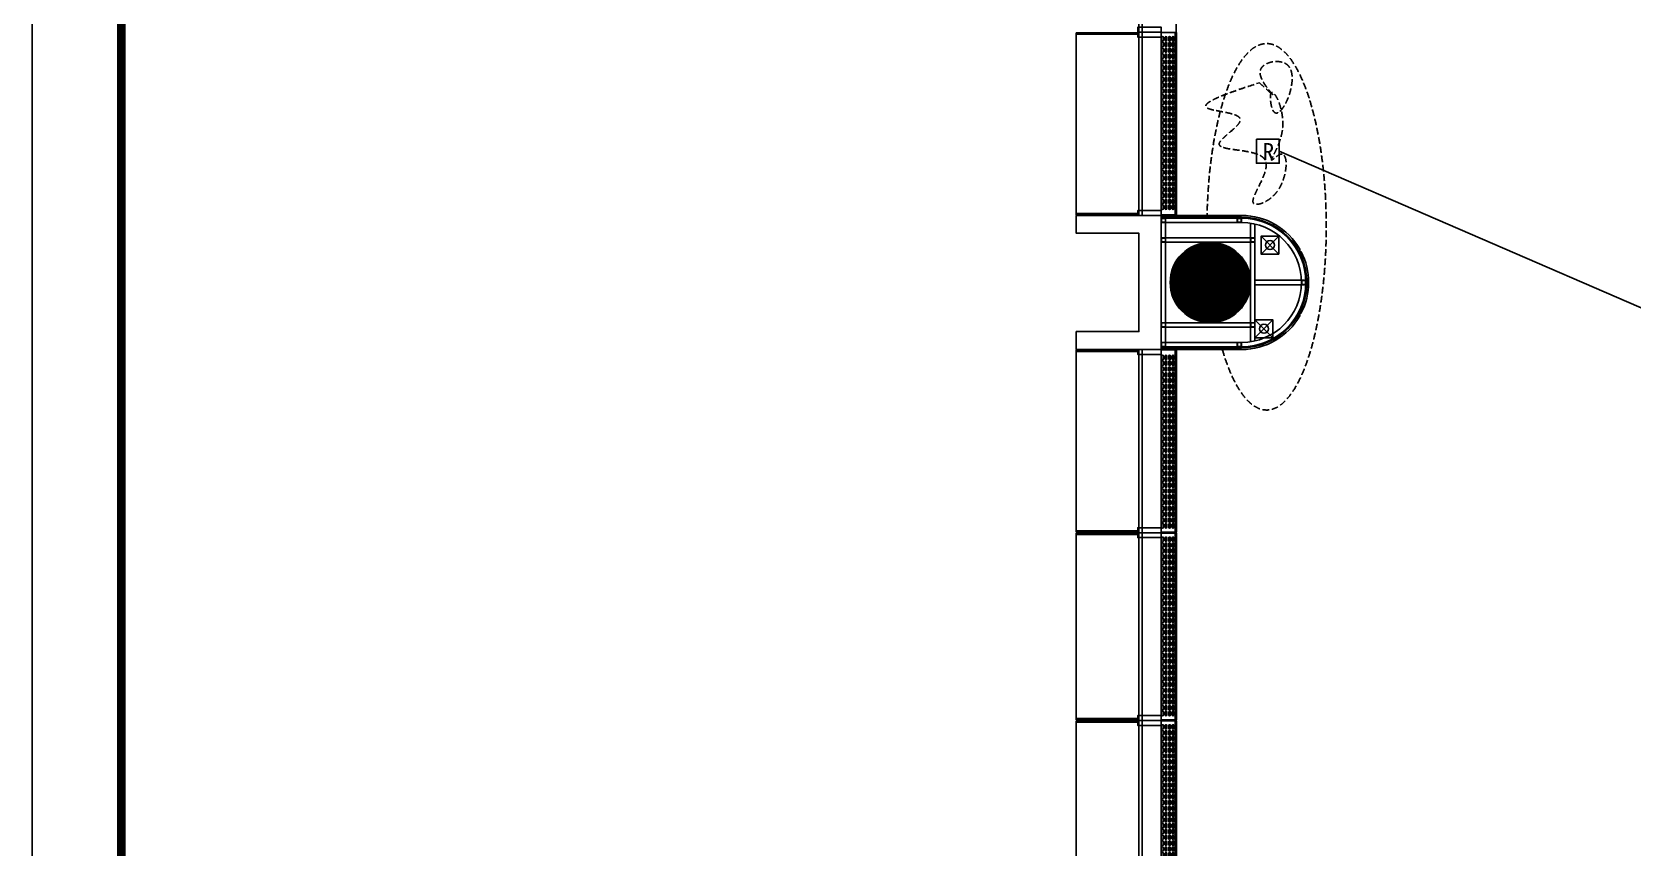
# Model space of a CAD drawing. Extents: x -284868 to 304789, y -137694 to 137894.
# Drawn here: x 44780 to 62690, y -105665 to -96536 of the extents above; entities that cross this region are included whole.
import ezdxf

# ---------------------------------------------------------------- set-up
doc = ezdxf.new("R2010")
doc.units = 0
doc.linetypes.add('DASH', pattern=[0.35, 0.25, -0.1])
doc.layers.get('0').update_dxf_attribs({"linetype": 'CONTINUOUS'})
for name, color, linetype in [('0-建筑外轮廓', 8, 'CONTINUOUS'), ('0-建筑柱体', 251, 'CONTINUOUS'), ('0-消防栓(给排水)', 9, 'CONTINUOUS'), ('0-窗', 11, 'CONTINUOUS'), ('EM-插座', 240, 'CONTINUOUS'), ('F-地漏', 8, 'CONTINUOUS'), ('P-完成面', 42, 'CONTINUOUS'), ('P-平面家具', 3, 'CONTINUOUS'), ('TEL_TITLE', 7, 'CONTINUOUS'), ('WIRE-照明', 130, 'CONTINUOUS')]:
    doc.layers.add(name, color=color, linetype=linetype)
doc.styles.add('宋体', font='')
doc.styles.get('宋体').set_extended_font_data('SimSun')

# ---------------------------------------------------------------- blocks, each defined once
blk = doc.blocks.new('_YZH')
at = {"const_width": 0.5}
blk.add_lwpolyline([(-0.25, 0, 1), (0.25, 0, 1)], format="xyb", close=True, dxfattribs=at)
at = {"color": 4}
blk.add_circle((0, 0), 0.5, dxfattribs=at)
blk = doc.blocks.new('sgASGHHHH')
at = {"xscale": 900, "yscale": 900, "zscale": 900}
blk.add_blockref('_YZH', (-119846, -917674), dxfattribs=at)
blk = doc.blocks.new('A$C3B8026B3')
for p, q in [((950, 22945), (950, 21005)), ((950, 17455), (950, 19395)), ((950, 15355), (950, 17345)), ((950, 13255), (950, 15245))]:
    blk.add_line(p, q)
for points in [[(700, 25100), (700, 23000)], [(738, 25100), (738, 23000)], [(0, 22994), (0, 20956)], [(700, 23000), (700, 20950)], [(738, 23000), (738, 20950)], [(0, 17406), (0, 19444)], [(700, 17400), (700, 19450)], [(738, 17400), (738, 19450)], [(0, 15306), (0, 17394)], [(700, 15300), (700, 17400)], [(738, 15300), (738, 17400)], [(0, 13206), (0, 15294)], [(700, 13200), (700, 15300)], [(738, 13200), (738, 15300)]]:
    blk.add_lwpolyline(points)
at = {"elevation": 0}
for points in [[(0, 22994), (688, 22994), (688, 22979), (0, 22979)], [(0, 20956), (688, 20956), (688, 20970), (0, 20970)], [(0, 19444), (688, 19444), (688, 19429), (0, 19429)], [(0, 17406), (688, 17406), (688, 17420), (0, 17420)], [(0, 17394), (688, 17394), (688, 17379), (0, 17379)], [(0, 15306), (688, 15306), (688, 15320), (0, 15320)], [(0, 15294), (688, 15294), (688, 15279), (0, 15279)]]:
    blk.add_lwpolyline(points, dxfattribs=at)
for points in [[(688, 23000), (688, 23055), (950, 23055), (950, 23000)], [(688, 23000), (688, 22945), (950, 22945), (950, 23000)], [(688, 20950), (688, 21005), (950, 21005), (950, 20950)], [(688, 19450), (688, 19395), (950, 19395), (950, 19450)], [(688, 17400), (688, 17455), (950, 17455), (950, 17400)], [(688, 17400), (688, 17345), (950, 17345), (950, 17400)], [(688, 15300), (688, 15355), (950, 15355), (950, 15300)], [(688, 15300), (688, 15245), (950, 15245), (950, 15300)]]:
    blk.add_lwpolyline(points, close=True)
blk = doc.blocks.new('LT-BLK-20221201170113', base_point=(81437, -6379))
for p, q in [((79349, -6219, 0), (81437, -6219)), ((79349, -6221, 0), (81437, -6221))]:
    blk.add_line(p, q)
blk.add_lwpolyline([(79349, -6208), (81437, -6208), (81437, -6379), (79349, -6379)], close=True)
for points in [[(79403, -6235), (79433, -6235, -1), (79433, -6255), (79403, -6255, -0.999999)], [(79468, -6235), (79498, -6235, -1), (79498, -6255), (79468, -6255, -0.999999)], [(79533, -6235), (79563, -6235, -1), (79563, -6255), (79533, -6255, -0.999999)], [(79598, -6235), (79628, -6235, -1), (79628, -6255), (79598, -6255, -0.999999)], [(79663, -6235), (79693, -6235, -1), (79693, -6255), (79663, -6255, -0.999999)], [(79728, -6235), (79758, -6235, -1), (79758, -6255), (79728, -6255, -0.999999)], [(79793, -6235), (79823, -6235, -1), (79823, -6255), (79793, -6255, -0.999999)], [(79858, -6235), (79888, -6235, -1), (79888, -6255), (79858, -6255, -0.999999)], [(79923, -6235), (79953, -6235, -1), (79953, -6255), (79923, -6255, -0.999999)], [(79988, -6235), (80018, -6235, -1), (80018, -6255), (79988, -6255, -0.999999)], [(80053, -6235), (80083, -6235, -1), (80083, -6255), (80053, -6255, -0.999999)], [(80118, -6235), (80148, -6235, -1), (80148, -6255), (80118, -6255, -0.999999)], [(80183, -6235), (80213, -6235, -1), (80213, -6255), (80183, -6255, -0.999999)], [(80248, -6235), (80278, -6235, -1), (80278, -6255), (80248, -6255, -0.999999)], [(80313, -6235), (80343, -6235, -1), (80343, -6255), (80313, -6255, -0.999999)], [(80408, -6235), (80378, -6235, 1), (80378, -6255), (80408, -6255, 0.999999)], [(80473, -6235), (80443, -6235, 1), (80443, -6255), (80473, -6255, 0.999999)], [(80538, -6235), (80508, -6235, 1), (80508, -6255), (80538, -6255, 0.999999)], [(80603, -6235), (80573, -6235, 1), (80573, -6255), (80603, -6255, 0.999999)], [(80668, -6235), (80638, -6235, 1), (80638, -6255), (80668, -6255, 0.999999)], [(80733, -6235), (80703, -6235, 1), (80703, -6255), (80733, -6255, 0.999999)], [(80798, -6235), (80768, -6235, 1), (80768, -6255), (80798, -6255, 0.999999)], [(80863, -6235), (80833, -6235, 1), (80833, -6255), (80863, -6255, 0.999999)], [(80928, -6235), (80898, -6235, 1), (80898, -6255), (80928, -6255, 0.999999)], [(80993, -6235), (80963, -6235, 1), (80963, -6255), (80993, -6255, 0.999999)], [(81058, -6235), (81028, -6235, 1), (81028, -6255), (81058, -6255, 0.999999)], [(81123, -6235), (81093, -6235, 1), (81093, -6255), (81123, -6255, 0.999999)], [(81188, -6235), (81158, -6235, 1), (81158, -6255), (81188, -6255, 0.999999)], [(81253, -6235), (81223, -6235, 1), (81223, -6255), (81253, -6255, 0.999999)], [(81318, -6235), (81288, -6235, 1), (81288, -6255), (81318, -6255, 0.999999)], [(81383, -6235), (81353, -6235, 1), (81353, -6255), (81383, -6255, 0.999999)], [(79403, -6274), (79433, -6274, -1), (79433, -6294), (79403, -6294, -0.999999)], [(79403, -6314), (79433, -6314, -1), (79433, -6334), (79403, -6334, -0.999999)], [(79403, -6353), (79433, -6353, -1), (79433, -6373), (79403, -6373, -0.999999)], [(79468, -6274), (79498, -6274, -1), (79498, -6294), (79468, -6294, -0.999999)], [(79468, -6314), (79498, -6314, -1), (79498, -6334), (79468, -6334, -0.999999)], [(79468, -6353), (79498, -6353, -1), (79498, -6373), (79468, -6373, -0.999999)], [(79533, -6274), (79563, -6274, -1), (79563, -6294), (79533, -6294, -0.999999)], [(79533, -6314), (79563, -6314, -1), (79563, -6334), (79533, -6334, -0.999999)], [(79533, -6353), (79563, -6353, -1), (79563, -6373), (79533, -6373, -0.999999)], [(79598, -6274), (79628, -6274, -1), (79628, -6294), (79598, -6294, -0.999999)], [(79598, -6314), (79628, -6314, -1), (79628, -6334), (79598, -6334, -0.999999)], [(79598, -6353), (79628, -6353, -1), (79628, -6373), (79598, -6373, -0.999999)], [(79663, -6274), (79693, -6274, -1), (79693, -6294), (79663, -6294, -0.999999)], [(79663, -6314), (79693, -6314, -1), (79693, -6334), (79663, -6334, -0.999999)], [(79663, -6353), (79693, -6353, -1), (79693, -6373), (79663, -6373, -0.999999)], [(79728, -6274), (79758, -6274, -1), (79758, -6294), (79728, -6294, -0.999999)], [(79728, -6314), (79758, -6314, -1), (79758, -6334), (79728, -6334, -0.999999)], [(79728, -6353), (79758, -6353, -1), (79758, -6373), (79728, -6373, -0.999999)], [(79793, -6274), (79823, -6274, -1), (79823, -6294), (79793, -6294, -0.999999)], [(79793, -6314), (79823, -6314, -1), (79823, -6334), (79793, -6334, -0.999999)], [(79793, -6353), (79823, -6353, -1), (79823, -6373), (79793, -6373, -0.999999)], [(79858, -6274), (79888, -6274, -1), (79888, -6294), (79858, -6294, -0.999999)], [(79858, -6314), (79888, -6314, -1), (79888, -6334), (79858, -6334, -0.999999)], [(79858, -6353), (79888, -6353, -1), (79888, -6373), (79858, -6373, -0.999999)], [(79923, -6274), (79953, -6274, -1), (79953, -6294), (79923, -6294, -0.999999)], [(79923, -6314), (79953, -6314, -1), (79953, -6334), (79923, -6334, -0.999999)], [(79923, -6353), (79953, -6353, -1), (79953, -6373), (79923, -6373, -0.999999)], [(79988, -6274), (80018, -6274, -1), (80018, -6294), (79988, -6294, -0.999999)], [(79988, -6314), (80018, -6314, -1), (80018, -6334), (79988, -6334, -0.999999)], [(79988, -6353), (80018, -6353, -1), (80018, -6373), (79988, -6373, -0.999999)], [(80053, -6274), (80083, -6274, -1), (80083, -6294), (80053, -6294, -0.999999)], [(80053, -6314), (80083, -6314, -1), (80083, -6334), (80053, -6334, -0.999999)], [(80053, -6353), (80083, -6353, -1), (80083, -6373), (80053, -6373, -0.999999)], [(80118, -6274), (80148, -6274, -1), (80148, -6294), (80118, -6294, -0.999999)], [(80118, -6314), (80148, -6314, -1), (80148, -6334), (80118, -6334, -0.999999)], [(80118, -6353), (80148, -6353, -1), (80148, -6373), (80118, -6373, -0.999999)], [(80183, -6274), (80213, -6274, -1), (80213, -6294), (80183, -6294, -0.999999)], [(80183, -6314), (80213, -6314, -1), (80213, -6334), (80183, -6334, -0.999999)], [(80183, -6353), (80213, -6353, -1), (80213, -6373), (80183, -6373, -0.999999)], [(80248, -6274), (80278, -6274, -1), (80278, -6294), (80248, -6294, -0.999999)], [(80248, -6314), (80278, -6314, -1), (80278, -6334), (80248, -6334, -0.999999)], [(80248, -6353), (80278, -6353, -1), (80278, -6373), (80248, -6373, -0.999999)], [(80313, -6274), (80343, -6274, -1), (80343, -6294), (80313, -6294, -0.999999)], [(80313, -6314), (80343, -6314, -1), (80343, -6334), (80313, -6334, -0.999999)], [(80313, -6353), (80343, -6353, -1), (80343, -6373), (80313, -6373, -0.999999)], [(80408, -6274), (80378, -6274, 1), (80378, -6294), (80408, -6294, 0.999999)], [(80408, -6314), (80378, -6314, 1), (80378, -6334), (80408, -6334, 0.999999)], [(80408, -6353), (80378, -6353, 1), (80378, -6373), (80408, -6373, 0.999999)], [(80473, -6274), (80443, -6274, 1), (80443, -6294), (80473, -6294, 0.999999)], [(80473, -6314), (80443, -6314, 1), (80443, -6334), (80473, -6334, 0.999999)], [(80473, -6353), (80443, -6353, 1), (80443, -6373), (80473, -6373, 0.999999)], [(80538, -6274), (80508, -6274, 1), (80508, -6294), (80538, -6294, 0.999999)], [(80538, -6314), (80508, -6314, 1), (80508, -6334), (80538, -6334, 0.999999)], [(80538, -6353), (80508, -6353, 1), (80508, -6373), (80538, -6373, 0.999999)], [(80603, -6274), (80573, -6274, 1), (80573, -6294), (80603, -6294, 0.999999)], [(80603, -6314), (80573, -6314, 1), (80573, -6334), (80603, -6334, 0.999999)], [(80603, -6353), (80573, -6353, 1), (80573, -6373), (80603, -6373, 0.999999)], [(80668, -6274), (80638, -6274, 1), (80638, -6294), (80668, -6294, 0.999999)], [(80668, -6314), (80638, -6314, 1), (80638, -6334), (80668, -6334, 0.999999)], [(80668, -6353), (80638, -6353, 1), (80638, -6373), (80668, -6373, 0.999999)], [(80733, -6274), (80703, -6274, 1), (80703, -6294), (80733, -6294, 0.999999)], [(80733, -6314), (80703, -6314, 1), (80703, -6334), (80733, -6334, 0.999999)], [(80733, -6353), (80703, -6353, 1), (80703, -6373), (80733, -6373, 0.999999)], [(80798, -6274), (80768, -6274, 1), (80768, -6294), (80798, -6294, 0.999999)], [(80798, -6314), (80768, -6314, 1), (80768, -6334), (80798, -6334, 0.999999)], [(80798, -6353), (80768, -6353, 1), (80768, -6373), (80798, -6373, 0.999999)], [(80863, -6274), (80833, -6274, 1), (80833, -6294), (80863, -6294, 0.999999)], [(80863, -6314), (80833, -6314, 1), (80833, -6334), (80863, -6334, 0.999999)], [(80863, -6353), (80833, -6353, 1), (80833, -6373), (80863, -6373, 0.999999)], [(80928, -6274), (80898, -6274, 1), (80898, -6294), (80928, -6294, 0.999999)], [(80928, -6314), (80898, -6314, 1), (80898, -6334), (80928, -6334, 0.999999)], [(80928, -6353), (80898, -6353, 1), (80898, -6373), (80928, -6373, 0.999999)], [(80993, -6274), (80963, -6274, 1), (80963, -6294), (80993, -6294, 0.999999)], [(80993, -6314), (80963, -6314, 1), (80963, -6334), (80993, -6334, 0.999999)], [(80993, -6353), (80963, -6353, 1), (80963, -6373), (80993, -6373, 0.999999)], [(81058, -6274), (81028, -6274, 1), (81028, -6294), (81058, -6294, 0.999999)], [(81058, -6314), (81028, -6314, 1), (81028, -6334), (81058, -6334, 0.999999)], [(81058, -6353), (81028, -6353, 1), (81028, -6373), (81058, -6373, 0.999999)], [(81123, -6274), (81093, -6274, 1), (81093, -6294), (81123, -6294, 0.999999)], [(81123, -6314), (81093, -6314, 1), (81093, -6334), (81123, -6334, 0.999999)], [(81123, -6353), (81093, -6353, 1), (81093, -6373), (81123, -6373, 0.999999)], [(81188, -6274), (81158, -6274, 1), (81158, -6294), (81188, -6294, 0.999999)], [(81188, -6314), (81158, -6314, 1), (81158, -6334), (81188, -6334, 0.999999)], [(81188, -6353), (81158, -6353, 1), (81158, -6373), (81188, -6373, 0.999999)], [(81253, -6274), (81223, -6274, 1), (81223, -6294), (81253, -6294, 0.999999)], [(81253, -6314), (81223, -6314, 1), (81223, -6334), (81253, -6334, 0.999999)], [(81253, -6353), (81223, -6353, 1), (81223, -6373), (81253, -6373, 0.999999)], [(81318, -6274), (81288, -6274, 1), (81288, -6294), (81318, -6294, 0.999999)], [(81318, -6314), (81288, -6314, 1), (81288, -6334), (81318, -6334, 0.999999)], [(81318, -6353), (81288, -6353, 1), (81288, -6373), (81318, -6373, 0.999999)], [(81383, -6274), (81353, -6274, 1), (81353, -6294), (81383, -6294, 0.999999)], [(81383, -6314), (81353, -6314, 1), (81353, -6334), (81383, -6334, 0.999999)], [(81383, -6353), (81353, -6353, 1), (81353, -6373), (81383, -6373, 0.999999)]]:
    blk.add_lwpolyline(points, format="xyb", close=True)
blk = doc.blocks.new('A$C678165FB')
for p, q in [((-36643, 19306, 0), (-36643, 21344)), ((-36640, 19306, 0), (-36640, 21344)), ((-36643, 17794, 0), (-36643, 15756)), ((-36640, 17794, 0), (-36640, 15756))]:
    blk.add_line(p, q)
for points in [[(-36631, 31800), (-36631, 19300)], [(-36631, 17800), (-36631, 5300)]]:
    blk.add_lwpolyline(points)
for points in [[(-36630, 19306), (-36630, 21344), (-36801, 21344), (-36801, 19306)], [(-36630, 17794), (-36630, 15756), (-36801, 15756), (-36801, 17794)]]:
    blk.add_lwpolyline(points, close=True)
for points in [[(-36775, 21290), (-36775, 21260, -1), (-36795, 21260), (-36795, 21290, -0.999999)], [(-36775, 21225), (-36775, 21195, -1), (-36795, 21195), (-36795, 21225, -0.999999)], [(-36775, 21160), (-36775, 21130, -1), (-36795, 21130), (-36795, 21160, -0.999999)], [(-36736, 21290), (-36736, 21260, -1), (-36756, 21260), (-36756, 21290, -0.999999)], [(-36736, 21225), (-36736, 21195, -1), (-36756, 21195), (-36756, 21225, -0.999999)], [(-36736, 21160), (-36736, 21130, -1), (-36756, 21130), (-36756, 21160, -0.999999)], [(-36696, 21290), (-36696, 21260, -1), (-36716, 21260), (-36716, 21290, -0.999999)], [(-36696, 21225), (-36696, 21195, -1), (-36716, 21195), (-36716, 21225, -0.999999)], [(-36696, 21160), (-36696, 21130, -1), (-36716, 21130), (-36716, 21160, -0.999999)], [(-36657, 21290), (-36657, 21260, -1), (-36677, 21260), (-36677, 21290, -0.999999)], [(-36657, 21225), (-36657, 21195, -1), (-36677, 21195), (-36677, 21225, -0.999999)], [(-36657, 21160), (-36657, 21130, -1), (-36677, 21130), (-36677, 21160, -0.999999)], [(-36775, 21095), (-36775, 21065, -1), (-36795, 21065), (-36795, 21095, -0.999999)], [(-36775, 21030), (-36775, 21000, -1), (-36795, 21000), (-36795, 21030, -0.999999)], [(-36775, 20965), (-36775, 20935, -1), (-36795, 20935), (-36795, 20965, -0.999999)], [(-36736, 21095), (-36736, 21065, -1), (-36756, 21065), (-36756, 21095, -0.999999)], [(-36736, 21030), (-36736, 21000, -1), (-36756, 21000), (-36756, 21030, -0.999999)], [(-36736, 20965), (-36736, 20935, -1), (-36756, 20935), (-36756, 20965, -0.999999)], [(-36696, 21095), (-36696, 21065, -1), (-36716, 21065), (-36716, 21095, -0.999999)], [(-36696, 21030), (-36696, 21000, -1), (-36716, 21000), (-36716, 21030, -0.999999)], [(-36696, 20965), (-36696, 20935, -1), (-36716, 20935), (-36716, 20965, -0.999999)], [(-36657, 21095), (-36657, 21065, -1), (-36677, 21065), (-36677, 21095, -0.999999)], [(-36657, 21030), (-36657, 21000, -1), (-36677, 21000), (-36677, 21030, -0.999999)], [(-36657, 20965), (-36657, 20935, -1), (-36677, 20935), (-36677, 20965, -0.999999)], [(-36775, 20900), (-36775, 20870, -1), (-36795, 20870), (-36795, 20900, -0.999999)], [(-36775, 20835), (-36775, 20805, -1), (-36795, 20805), (-36795, 20835, -0.999999)], [(-36775, 20770), (-36775, 20740, -1), (-36795, 20740), (-36795, 20770, -0.999999)], [(-36736, 20900), (-36736, 20870, -1), (-36756, 20870), (-36756, 20900, -0.999999)], [(-36736, 20835), (-36736, 20805, -1), (-36756, 20805), (-36756, 20835, -0.999999)], [(-36736, 20770), (-36736, 20740, -1), (-36756, 20740), (-36756, 20770, -0.999999)], [(-36696, 20900), (-36696, 20870, -1), (-36716, 20870), (-36716, 20900, -0.999999)], [(-36696, 20835), (-36696, 20805, -1), (-36716, 20805), (-36716, 20835, -0.999999)], [(-36696, 20770), (-36696, 20740, -1), (-36716, 20740), (-36716, 20770, -0.999999)], [(-36657, 20900), (-36657, 20870, -1), (-36677, 20870), (-36677, 20900, -0.999999)], [(-36657, 20835), (-36657, 20805, -1), (-36677, 20805), (-36677, 20835, -0.999999)], [(-36657, 20770), (-36657, 20740, -1), (-36677, 20740), (-36677, 20770, -0.999999)], [(-36775, 20705), (-36775, 20675, -1), (-36795, 20675), (-36795, 20705, -0.999999)], [(-36775, 20640), (-36775, 20610, -1), (-36795, 20610), (-36795, 20640, -0.999999)], [(-36736, 20705), (-36736, 20675, -1), (-36756, 20675), (-36756, 20705, -0.999999)], [(-36736, 20640), (-36736, 20610, -1), (-36756, 20610), (-36756, 20640, -0.999999)], [(-36696, 20705), (-36696, 20675, -1), (-36716, 20675), (-36716, 20705, -0.999999)], [(-36696, 20640), (-36696, 20610, -1), (-36716, 20610), (-36716, 20640, -0.999999)], [(-36657, 20705), (-36657, 20675, -1), (-36677, 20675), (-36677, 20705, -0.999999)], [(-36657, 20640), (-36657, 20610, -1), (-36677, 20610), (-36677, 20640, -0.999999)], [(-36775, 20575), (-36775, 20545, -1), (-36795, 20545), (-36795, 20575, -0.999999)], [(-36775, 20510), (-36775, 20480, -1), (-36795, 20480), (-36795, 20510, -0.999999)], [(-36775, 20445), (-36775, 20415, -1), (-36795, 20415), (-36795, 20445, -0.999999)], [(-36736, 20575), (-36736, 20545, -1), (-36756, 20545), (-36756, 20575, -0.999999)], [(-36736, 20510), (-36736, 20480, -1), (-36756, 20480), (-36756, 20510, -0.999999)], [(-36736, 20445), (-36736, 20415, -1), (-36756, 20415), (-36756, 20445, -0.999999)], [(-36696, 20575), (-36696, 20545, -1), (-36716, 20545), (-36716, 20575, -0.999999)], [(-36696, 20510), (-36696, 20480, -1), (-36716, 20480), (-36716, 20510, -0.999999)], [(-36696, 20445), (-36696, 20415, -1), (-36716, 20415), (-36716, 20445, -0.999999)], [(-36657, 20575), (-36657, 20545, -1), (-36677, 20545), (-36677, 20575, -0.999999)], [(-36657, 20510), (-36657, 20480, -1), (-36677, 20480), (-36677, 20510, -0.999999)], [(-36657, 20445), (-36657, 20415, -1), (-36677, 20415), (-36677, 20445, -0.999999)], [(-36775, 20380), (-36775, 20350, -1), (-36795, 20350), (-36795, 20380, -0.999999)], [(-36775, 20315), (-36775, 20285, -1), (-36795, 20285), (-36795, 20315, -0.999999)], [(-36775, 20220), (-36775, 20250, 1), (-36795, 20250), (-36795, 20220, 0.999999)], [(-36736, 20380), (-36736, 20350, -1), (-36756, 20350), (-36756, 20380, -0.999999)], [(-36736, 20315), (-36736, 20285, -1), (-36756, 20285), (-36756, 20315, -0.999999)], [(-36736, 20220), (-36736, 20250, 1), (-36756, 20250), (-36756, 20220, 0.999999)], [(-36696, 20380), (-36696, 20350, -1), (-36716, 20350), (-36716, 20380, -0.999999)], [(-36696, 20315), (-36696, 20285, -1), (-36716, 20285), (-36716, 20315, -0.999999)], [(-36696, 20220), (-36696, 20250, 1), (-36716, 20250), (-36716, 20220, 0.999999)], [(-36657, 20380), (-36657, 20350, -1), (-36677, 20350), (-36677, 20380, -0.999999)], [(-36657, 20315), (-36657, 20285, -1), (-36677, 20285), (-36677, 20315, -0.999999)], [(-36657, 20220), (-36657, 20250, 1), (-36677, 20250), (-36677, 20220, 0.999999)], [(-36775, 20155), (-36775, 20185, 1), (-36795, 20185), (-36795, 20155, 0.999999)], [(-36775, 20090), (-36775, 20120, 1), (-36795, 20120), (-36795, 20090, 0.999999)], [(-36775, 20025), (-36775, 20055, 1), (-36795, 20055), (-36795, 20025, 0.999999)], [(-36736, 20155), (-36736, 20185, 1), (-36756, 20185), (-36756, 20155, 0.999999)], [(-36736, 20090), (-36736, 20120, 1), (-36756, 20120), (-36756, 20090, 0.999999)], [(-36736, 20025), (-36736, 20055, 1), (-36756, 20055), (-36756, 20025, 0.999999)], [(-36696, 20155), (-36696, 20185, 1), (-36716, 20185), (-36716, 20155, 0.999999)], [(-36696, 20090), (-36696, 20120, 1), (-36716, 20120), (-36716, 20090, 0.999999)], [(-36696, 20025), (-36696, 20055, 1), (-36716, 20055), (-36716, 20025, 0.999999)], [(-36657, 20155), (-36657, 20185, 1), (-36677, 20185), (-36677, 20155, 0.999999)], [(-36657, 20090), (-36657, 20120, 1), (-36677, 20120), (-36677, 20090, 0.999999)], [(-36657, 20025), (-36657, 20055, 1), (-36677, 20055), (-36677, 20025, 0.999999)], [(-36775, 19960), (-36775, 19990, 1), (-36795, 19990), (-36795, 19960, 0.999999)], [(-36775, 19895), (-36775, 19925, 1), (-36795, 19925), (-36795, 19895, 0.999999)], [(-36736, 19960), (-36736, 19990, 1), (-36756, 19990), (-36756, 19960, 0.999999)], [(-36736, 19895), (-36736, 19925, 1), (-36756, 19925), (-36756, 19895, 0.999999)], [(-36696, 19960), (-36696, 19990, 1), (-36716, 19990), (-36716, 19960, 0.999999)], [(-36696, 19895), (-36696, 19925, 1), (-36716, 19925), (-36716, 19895, 0.999999)], [(-36657, 19960), (-36657, 19990, 1), (-36677, 19990), (-36677, 19960, 0.999999)], [(-36657, 19895), (-36657, 19925, 1), (-36677, 19925), (-36677, 19895, 0.999999)], [(-36775, 19830), (-36775, 19860, 1), (-36795, 19860), (-36795, 19830, 0.999999)], [(-36775, 19765), (-36775, 19795, 1), (-36795, 19795), (-36795, 19765, 0.999999)], [(-36775, 19700), (-36775, 19730, 1), (-36795, 19730), (-36795, 19700, 0.999999)], [(-36736, 19830), (-36736, 19860, 1), (-36756, 19860), (-36756, 19830, 0.999999)], [(-36736, 19765), (-36736, 19795, 1), (-36756, 19795), (-36756, 19765, 0.999999)], [(-36736, 19700), (-36736, 19730, 1), (-36756, 19730), (-36756, 19700, 0.999999)], [(-36696, 19830), (-36696, 19860, 1), (-36716, 19860), (-36716, 19830, 0.999999)], [(-36696, 19765), (-36696, 19795, 1), (-36716, 19795), (-36716, 19765, 0.999999)], [(-36696, 19700), (-36696, 19730, 1), (-36716, 19730), (-36716, 19700, 0.999999)], [(-36657, 19830), (-36657, 19860, 1), (-36677, 19860), (-36677, 19830, 0.999999)], [(-36657, 19765), (-36657, 19795, 1), (-36677, 19795), (-36677, 19765, 0.999999)], [(-36657, 19700), (-36657, 19730, 1), (-36677, 19730), (-36677, 19700, 0.999999)], [(-36775, 19635), (-36775, 19665, 1), (-36795, 19665), (-36795, 19635, 0.999999)], [(-36775, 19570), (-36775, 19600, 1), (-36795, 19600), (-36795, 19570, 0.999999)], [(-36775, 19505), (-36775, 19535, 1), (-36795, 19535), (-36795, 19505, 0.999999)], [(-36736, 19635), (-36736, 19665, 1), (-36756, 19665), (-36756, 19635, 0.999999)], [(-36736, 19570), (-36736, 19600, 1), (-36756, 19600), (-36756, 19570, 0.999999)], [(-36736, 19505), (-36736, 19535, 1), (-36756, 19535), (-36756, 19505, 0.999999)], [(-36696, 19635), (-36696, 19665, 1), (-36716, 19665), (-36716, 19635, 0.999999)], [(-36696, 19570), (-36696, 19600, 1), (-36716, 19600), (-36716, 19570, 0.999999)], [(-36696, 19505), (-36696, 19535, 1), (-36716, 19535), (-36716, 19505, 0.999999)], [(-36657, 19635), (-36657, 19665, 1), (-36677, 19665), (-36677, 19635, 0.999999)], [(-36657, 19570), (-36657, 19600, 1), (-36677, 19600), (-36677, 19570, 0.999999)], [(-36657, 19505), (-36657, 19535, 1), (-36677, 19535), (-36677, 19505, 0.999999)], [(-36775, 19440), (-36775, 19470, 1), (-36795, 19470), (-36795, 19440, 0.999999)], [(-36775, 19375), (-36775, 19405, 1), (-36795, 19405), (-36795, 19375, 0.999999)], [(-36736, 19440), (-36736, 19470, 1), (-36756, 19470), (-36756, 19440, 0.999999)], [(-36736, 19375), (-36736, 19405, 1), (-36756, 19405), (-36756, 19375, 0.999999)], [(-36696, 19440), (-36696, 19470, 1), (-36716, 19470), (-36716, 19440, 0.999999)], [(-36696, 19375), (-36696, 19405, 1), (-36716, 19405), (-36716, 19375, 0.999999)], [(-36657, 19440), (-36657, 19470, 1), (-36677, 19470), (-36677, 19440, 0.999999)], [(-36657, 19375), (-36657, 19405, 1), (-36677, 19405), (-36677, 19375, 0.999999)], [(-36775, 17725), (-36775, 17695, -1), (-36795, 17695), (-36795, 17725, -0.999999)], [(-36736, 17725), (-36736, 17695, -1), (-36756, 17695), (-36756, 17725, -0.999999)], [(-36696, 17725), (-36696, 17695, -1), (-36716, 17695), (-36716, 17725, -0.999999)], [(-36657, 17725), (-36657, 17695, -1), (-36677, 17695), (-36677, 17725, -0.999999)], [(-36775, 17660), (-36775, 17630, -1), (-36795, 17630), (-36795, 17660, -0.999999)], [(-36775, 17595), (-36775, 17565, -1), (-36795, 17565), (-36795, 17595, -0.999999)], [(-36736, 17660), (-36736, 17630, -1), (-36756, 17630), (-36756, 17660, -0.999999)], [(-36736, 17595), (-36736, 17565, -1), (-36756, 17565), (-36756, 17595, -0.999999)], [(-36696, 17660), (-36696, 17630, -1), (-36716, 17630), (-36716, 17660, -0.999999)], [(-36696, 17595), (-36696, 17565, -1), (-36716, 17565), (-36716, 17595, -0.999999)], [(-36657, 17660), (-36657, 17630, -1), (-36677, 17630), (-36677, 17660, -0.999999)], [(-36657, 17595), (-36657, 17565, -1), (-36677, 17565), (-36677, 17595, -0.999999)], [(-36775, 17530), (-36775, 17500, -1), (-36795, 17500), (-36795, 17530, -0.999999)], [(-36775, 17465), (-36775, 17435, -1), (-36795, 17435), (-36795, 17465, -0.999999)], [(-36775, 17400), (-36775, 17370, -1), (-36795, 17370), (-36795, 17400, -0.999999)], [(-36736, 17530), (-36736, 17500, -1), (-36756, 17500), (-36756, 17530, -0.999999)], [(-36736, 17465), (-36736, 17435, -1), (-36756, 17435), (-36756, 17465, -0.999999)], [(-36736, 17400), (-36736, 17370, -1), (-36756, 17370), (-36756, 17400, -0.999999)], [(-36696, 17530), (-36696, 17500, -1), (-36716, 17500), (-36716, 17530, -0.999999)], [(-36696, 17465), (-36696, 17435, -1), (-36716, 17435), (-36716, 17465, -0.999999)], [(-36696, 17400), (-36696, 17370, -1), (-36716, 17370), (-36716, 17400, -0.999999)], [(-36657, 17530), (-36657, 17500, -1), (-36677, 17500), (-36677, 17530, -0.999999)], [(-36657, 17465), (-36657, 17435, -1), (-36677, 17435), (-36677, 17465, -0.999999)], [(-36657, 17400), (-36657, 17370, -1), (-36677, 17370), (-36677, 17400, -0.999999)], [(-36775, 17335), (-36775, 17305, -1), (-36795, 17305), (-36795, 17335, -0.999999)], [(-36775, 17270), (-36775, 17240, -1), (-36795, 17240), (-36795, 17270, -0.999999)], [(-36775, 17205), (-36775, 17175, -1), (-36795, 17175), (-36795, 17205, -0.999999)], [(-36736, 17335), (-36736, 17305, -1), (-36756, 17305), (-36756, 17335, -0.999999)], [(-36736, 17270), (-36736, 17240, -1), (-36756, 17240), (-36756, 17270, -0.999999)], [(-36736, 17205), (-36736, 17175, -1), (-36756, 17175), (-36756, 17205, -0.999999)], [(-36696, 17335), (-36696, 17305, -1), (-36716, 17305), (-36716, 17335, -0.999999)], [(-36696, 17270), (-36696, 17240, -1), (-36716, 17240), (-36716, 17270, -0.999999)], [(-36696, 17205), (-36696, 17175, -1), (-36716, 17175), (-36716, 17205, -0.999999)], [(-36657, 17335), (-36657, 17305, -1), (-36677, 17305), (-36677, 17335, -0.999999)], [(-36657, 17270), (-36657, 17240, -1), (-36677, 17240), (-36677, 17270, -0.999999)], [(-36657, 17205), (-36657, 17175, -1), (-36677, 17175), (-36677, 17205, -0.999999)], [(-36775, 17140), (-36775, 17110, -1), (-36795, 17110), (-36795, 17140, -0.999999)], [(-36775, 17075), (-36775, 17045, -1), (-36795, 17045), (-36795, 17075, -0.999999)], [(-36775, 17010), (-36775, 16980, -1), (-36795, 16980), (-36795, 17010, -0.999999)], [(-36736, 17140), (-36736, 17110, -1), (-36756, 17110), (-36756, 17140, -0.999999)], [(-36736, 17075), (-36736, 17045, -1), (-36756, 17045), (-36756, 17075, -0.999999)], [(-36736, 17010), (-36736, 16980, -1), (-36756, 16980), (-36756, 17010, -0.999999)], [(-36696, 17140), (-36696, 17110, -1), (-36716, 17110), (-36716, 17140, -0.999999)], [(-36696, 17075), (-36696, 17045, -1), (-36716, 17045), (-36716, 17075, -0.999999)], [(-36696, 17010), (-36696, 16980, -1), (-36716, 16980), (-36716, 17010, -0.999999)], [(-36657, 17140), (-36657, 17110, -1), (-36677, 17110), (-36677, 17140, -0.999999)], [(-36657, 17075), (-36657, 17045, -1), (-36677, 17045), (-36677, 17075, -0.999999)], [(-36657, 17010), (-36657, 16980, -1), (-36677, 16980), (-36677, 17010, -0.999999)], [(-36775, 16945), (-36775, 16915, -1), (-36795, 16915), (-36795, 16945, -0.999999)], [(-36775, 16880), (-36775, 16850, -1), (-36795, 16850), (-36795, 16880, -0.999999)], [(-36736, 16945), (-36736, 16915, -1), (-36756, 16915), (-36756, 16945, -0.999999)], [(-36736, 16880), (-36736, 16850, -1), (-36756, 16850), (-36756, 16880, -0.999999)], [(-36696, 16945), (-36696, 16915, -1), (-36716, 16915), (-36716, 16945, -0.999999)], [(-36696, 16880), (-36696, 16850, -1), (-36716, 16850), (-36716, 16880, -0.999999)], [(-36657, 16945), (-36657, 16915, -1), (-36677, 16915), (-36677, 16945, -0.999999)], [(-36657, 16880), (-36657, 16850, -1), (-36677, 16850), (-36677, 16880, -0.999999)], [(-36775, 16785), (-36775, 16815, 1), (-36795, 16815), (-36795, 16785, 0.999999)], [(-36775, 16720), (-36775, 16750, 1), (-36795, 16750), (-36795, 16720, 0.999999)], [(-36775, 16655), (-36775, 16685, 1), (-36795, 16685), (-36795, 16655, 0.999999)], [(-36736, 16785), (-36736, 16815, 1), (-36756, 16815), (-36756, 16785, 0.999999)], [(-36736, 16720), (-36736, 16750, 1), (-36756, 16750), (-36756, 16720, 0.999999)], [(-36736, 16655), (-36736, 16685, 1), (-36756, 16685), (-36756, 16655, 0.999999)], [(-36696, 16785), (-36696, 16815, 1), (-36716, 16815), (-36716, 16785, 0.999999)], [(-36696, 16720), (-36696, 16750, 1), (-36716, 16750), (-36716, 16720, 0.999999)], [(-36696, 16655), (-36696, 16685, 1), (-36716, 16685), (-36716, 16655, 0.999999)], [(-36657, 16785), (-36657, 16815, 1), (-36677, 16815), (-36677, 16785, 0.999999)], [(-36657, 16720), (-36657, 16750, 1), (-36677, 16750), (-36677, 16720, 0.999999)], [(-36657, 16655), (-36657, 16685, 1), (-36677, 16685), (-36677, 16655, 0.999999)], [(-36775, 16590), (-36775, 16620, 1), (-36795, 16620), (-36795, 16590, 0.999999)], [(-36775, 16525), (-36775, 16555, 1), (-36795, 16555), (-36795, 16525, 0.999999)], [(-36775, 16460), (-36775, 16490, 1), (-36795, 16490), (-36795, 16460, 0.999999)], [(-36736, 16590), (-36736, 16620, 1), (-36756, 16620), (-36756, 16590, 0.999999)], [(-36736, 16525), (-36736, 16555, 1), (-36756, 16555), (-36756, 16525, 0.999999)], [(-36736, 16460), (-36736, 16490, 1), (-36756, 16490), (-36756, 16460, 0.999999)], [(-36696, 16590), (-36696, 16620, 1), (-36716, 16620), (-36716, 16590, 0.999999)], [(-36696, 16525), (-36696, 16555, 1), (-36716, 16555), (-36716, 16525, 0.999999)], [(-36696, 16460), (-36696, 16490, 1), (-36716, 16490), (-36716, 16460, 0.999999)], [(-36657, 16590), (-36657, 16620, 1), (-36677, 16620), (-36677, 16590, 0.999999)], [(-36657, 16525), (-36657, 16555, 1), (-36677, 16555), (-36677, 16525, 0.999999)], [(-36657, 16460), (-36657, 16490, 1), (-36677, 16490), (-36677, 16460, 0.999999)], [(-36775, 16395), (-36775, 16425, 1), (-36795, 16425), (-36795, 16395, 0.999999)], [(-36775, 16330), (-36775, 16360, 1), (-36795, 16360), (-36795, 16330, 0.999999)], [(-36775, 16265), (-36775, 16295, 1), (-36795, 16295), (-36795, 16265, 0.999999)], [(-36736, 16395), (-36736, 16425, 1), (-36756, 16425), (-36756, 16395, 0.999999)], [(-36736, 16330), (-36736, 16360, 1), (-36756, 16360), (-36756, 16330, 0.999999)], [(-36736, 16265), (-36736, 16295, 1), (-36756, 16295), (-36756, 16265, 0.999999)], [(-36696, 16395), (-36696, 16425, 1), (-36716, 16425), (-36716, 16395, 0.999999)], [(-36696, 16330), (-36696, 16360, 1), (-36716, 16360), (-36716, 16330, 0.999999)], [(-36696, 16265), (-36696, 16295, 1), (-36716, 16295), (-36716, 16265, 0.999999)], [(-36657, 16395), (-36657, 16425, 1), (-36677, 16425), (-36677, 16395, 0.999999)], [(-36657, 16330), (-36657, 16360, 1), (-36677, 16360), (-36677, 16330, 0.999999)], [(-36657, 16265), (-36657, 16295, 1), (-36677, 16295), (-36677, 16265, 0.999999)], [(-36775, 16200), (-36775, 16230, 1), (-36795, 16230), (-36795, 16200, 0.999999)], [(-36775, 16135), (-36775, 16165, 1), (-36795, 16165), (-36795, 16135, 0.999999)], [(-36736, 16200), (-36736, 16230, 1), (-36756, 16230), (-36756, 16200, 0.999999)], [(-36736, 16135), (-36736, 16165, 1), (-36756, 16165), (-36756, 16135, 0.999999)], [(-36696, 16200), (-36696, 16230, 1), (-36716, 16230), (-36716, 16200, 0.999999)], [(-36696, 16135), (-36696, 16165, 1), (-36716, 16165), (-36716, 16135, 0.999999)], [(-36657, 16200), (-36657, 16230, 1), (-36677, 16230), (-36677, 16200, 0.999999)], [(-36657, 16135), (-36657, 16165, 1), (-36677, 16165), (-36677, 16135, 0.999999)], [(-36775, 16070), (-36775, 16100, 1), (-36795, 16100), (-36795, 16070, 0.999999)], [(-36775, 16005), (-36775, 16035, 1), (-36795, 16035), (-36795, 16005, 0.999999)], [(-36775, 15940), (-36775, 15970, 1), (-36795, 15970), (-36795, 15940, 0.999999)], [(-36736, 16070), (-36736, 16100, 1), (-36756, 16100), (-36756, 16070, 0.999999)], [(-36736, 16005), (-36736, 16035, 1), (-36756, 16035), (-36756, 16005, 0.999999)], [(-36736, 15940), (-36736, 15970, 1), (-36756, 15970), (-36756, 15940, 0.999999)], [(-36696, 16070), (-36696, 16100, 1), (-36716, 16100), (-36716, 16070, 0.999999)], [(-36696, 16005), (-36696, 16035, 1), (-36716, 16035), (-36716, 16005, 0.999999)], [(-36696, 15940), (-36696, 15970, 1), (-36716, 15970), (-36716, 15940, 0.999999)], [(-36657, 16070), (-36657, 16100, 1), (-36677, 16100), (-36677, 16070, 0.999999)], [(-36657, 16005), (-36657, 16035, 1), (-36677, 16035), (-36677, 16005, 0.999999)], [(-36657, 15940), (-36657, 15970, 1), (-36677, 15970), (-36677, 15940, 0.999999)], [(-36775, 15875), (-36775, 15905, 1), (-36795, 15905), (-36795, 15875, 0.999999)], [(-36775, 15810), (-36775, 15840, 1), (-36795, 15840), (-36795, 15810, 0.999999)], [(-36736, 15875), (-36736, 15905, 1), (-36756, 15905), (-36756, 15875, 0.999999)], [(-36736, 15810), (-36736, 15840, 1), (-36756, 15840), (-36756, 15810, 0.999999)], [(-36696, 15875), (-36696, 15905, 1), (-36716, 15905), (-36716, 15875, 0.999999)], [(-36696, 15810), (-36696, 15840, 1), (-36716, 15840), (-36716, 15810, 0.999999)], [(-36657, 15875), (-36657, 15905, 1), (-36677, 15905), (-36677, 15875, 0.999999)], [(-36657, 15810), (-36657, 15840, 1), (-36677, 15840), (-36677, 15810, 0.999999)]]:
    blk.add_lwpolyline(points, format="xyb", close=True)
at = {"rotation": 270}
for p in [(-36801, 13656), (-36801, 11556)]:
    blk.add_blockref('LT-BLK-20221201170113', p, dxfattribs=at)
blk = doc.blocks.new('A$C10332E08')
for p, q in [((250, 0), (0, 250)), ((250, 250), (0, 0))]:
    blk.add_line(p, q)
blk.add_lwpolyline([(0, 250), (250, 250), (250, 0), (0, 0)], close=True)
blk = doc.blocks.new('A$C2AC726D9')
for centre in [(518, -32284), (450, -33220)]:
    blk.add_circle(centre, 50)
at = {"xscale": -0.8, "yscale": 0.8, "zscale": 0.8, "rotation": 270}
for p in [(418, -32384), (350, -33320)]:
    blk.add_blockref('A$C10332E08', p, dxfattribs=at)
blk = doc.blocks.new('A$C1d68b013')
at = {"layer": '0-建筑外轮廓', "color": 251}
for points in [[(0, -50), (50, -50), (50, 0), (0, 0)], [(3, -47), (47, -47), (47, -3), (3, -3)]]:
    blk.add_lwpolyline(points, close=True, dxfattribs=at)
blk = doc.blocks.new('A$C061403f9')
at = {"ltscale": 5}
blk.add_lwpolyline([(-128, 270), (128, 270), (128, 0), (-128, 0)], close=True, dxfattribs=at)
at = {"style": '宋体'}
blk.add_text('R', height=188, dxfattribs=at).set_placement((-57, 39))

msp = doc.modelspace()

# ---------------------------------------------------------------- linework, layer by layer
at = {"layer": '0-建筑外轮廓', "color": 251}
for p, q in [((58420, -100001), (58420, -98676)), ((58470, -99991), (58470, -98685)), ((58990, -99313), (58470, -99313)), ((58990, -99363), (58470, -99363))]:
    msp.add_line(p, q, dxfattribs=at)
at = {"layer": '0-建筑外轮廓', "color": 42}
msp.add_lwpolyline([(57420, -98588), (56470, -98588), (56470, -98788), (57170, -98788), (57170, -99888), (56470, -99888), (56470, -100088), (57420, -100088)], close=True, dxfattribs=at)
for points in [[(58959, -98985), (58967, -98980, 0.424145), (58971, -98966, 0.269101), (58320, -98588), (57420, -98588)], [(57420, -100068), (58320, -100068, 0.999999), (58320, -98608), (57420, -98608)], [(58966, -99679), (58975, -99684, 0.418177), (58988, -99679, 0.11855), (59070, -99338), (59070, -99338, 0.11855), (58988, -98997, 0.418177), (58975, -98993), (58966, -98998)], [(58966, -99679, 0.121977), (59050, -99338, 0.121977), (58966, -98998, 0.121977)], [(57420, -100088), (58320, -100088, 0.269101), (58971, -99711, 0.424145), (58967, -99697), (58959, -99692)], [(57420, -100068), (58320, -100068, 0.272654), (58959, -99692, 0.272654)]]:
    msp.add_lwpolyline(points, format="xyb", dxfattribs=at)
at = {"layer": '0-建筑外轮廓', "color": 251}
for points in [[(57420, -100058), (58320, -100058, 0.999999), (58320, -98618), (57420, -98618)], [(57420, -100008), (58320, -100008, 0.999999), (58320, -98668), (57420, -98668)]]:
    msp.add_lwpolyline(points, format="xyb", dxfattribs=at)
for points in [[(57470, -98668), (57420, -98668), (57420, -100008), (57470, -100008)], [(58420, -98888), (57470, -98888), (57470, -98838), (58420, -98838)], [(58420, -99788), (57470, -99788), (57470, -99838), (58420, -99838)]]:
    msp.add_lwpolyline(points, close=True, dxfattribs=at)
at = {"layer": 'P-平面家具', "linetype": 'DASH', "ltscale": 300}
msp.add_ellipse((58600, -98715), major_axis=(0, 2050), ratio=0.325728, start_param=2.305052, end_param=7.792211, dxfattribs=at)
at = {"layer": 'P-平面家具', "color": 251, "linetype": 'DASH', "ltscale": 300}
msp.add_open_spline([(58519, -97103), (58162, -97221), (57598, -97407), (58547, -97451), (57743, -97915), (58931, -97777), (58245, -98574), (58832, -98367), (58855, -97792), (58574, -98054), (58923, -97601), (58604, -97021), (58689, -97711), (59108, -96757), (58344, -96909), (58784, -97346), (58595, -97173), (58519, -97103)], degree=3, knots=[0, 0, 0, 0, 635.52138, 1007.151782, 1362.327801, 1908.770859, 2409.817054, 2714.48415, 3117.383101, 3203.626509, 3536.991495, 3967.911005, 4167.984854, 4712.669449, 5028.315326, 5331.075201, 5537.258796, 5537.258796, 5537.258796, 5537.258796], dxfattribs=at)
at = {"layer": 'TEL_TITLE'}
msp.add_lwpolyline([(44780, -137694), (104180, -137694), (104180, -53594), (44780, -53594)], close=True, dxfattribs=at)
at = {"layer": 'TEL_TITLE', "const_width": 100}
msp.add_lwpolyline([(45780, -136694), (103180, -136694), (103180, -56094), (45780, -56094)], close=True, dxfattribs=at)
at = {"layer": 'WIRE-照明'}
msp.add_lwpolyline([(58741, -97870), (65156, -100645)], dxfattribs=at)

# ---------------------------------------------------------------- block references
at = {"layer": '0-建筑柱体'}
msp.add_blockref('sgASGHHHH', (177816, 818336), dxfattribs=at)
at = {"layer": '0-消防栓(给排水)', "color": 0}
msp.add_blockref('A$C2AC726D9', (58120, -66636), dxfattribs=at)
at = {"layer": '0-窗'}
msp.add_blockref('A$C3B8026B3', (56470, -119538), dxfattribs=at)
at = {"layer": 'EM-插座', "ltscale": 5}
msp.add_blockref('A$C061403f9', (58613, -98005), dxfattribs=at)
at = {"layer": 'F-地漏'}
msp.add_blockref('A$C678165FB', (94220, -117886), dxfattribs=at)
at = {"layer": 'P-完成面', "color": 1, "ltscale": 3}
for p in [(57420, -98618), (58270, -98618), (58990, -99313), (57420, -99788), (58420, -99788), (57420, -100008), (58270, -100008)]:
    msp.add_blockref('A$C1d68b013', p, dxfattribs=at)
at = {"layer": 'P-完成面', "color": 1, "ltscale": 3, "xscale": -1, "rotation": 180}
for p in [(57420, -98888), (58420, -98888)]:
    msp.add_blockref('A$C1d68b013', p, dxfattribs=at)

doc.saveas('drawing.dxf')
